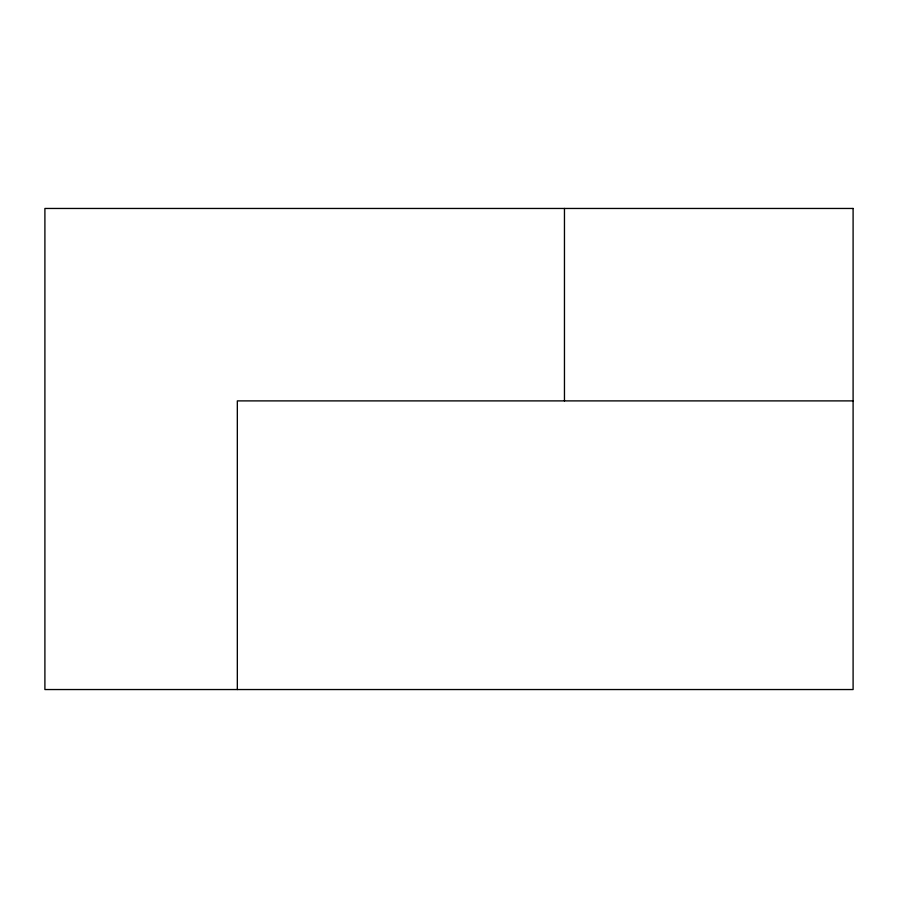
<?xml version="1.0" encoding="UTF-8"?>
<svg xmlns="http://www.w3.org/2000/svg" width="898" height="898" viewBox="0 0 898 898"><rect width="100%" height="100%" fill="white"/><g stroke="black" fill="none" stroke-linecap="round" stroke-linejoin="round"><path stroke-width="1.35" d="M853.1 400.89L237.33 400.89L237.33 689.541M564.46 208.459L564.46 400.89M853.1 208.459L44.9 208.459L44.9 689.541L853.1 689.541L853.1 208.459"/></g></svg>
